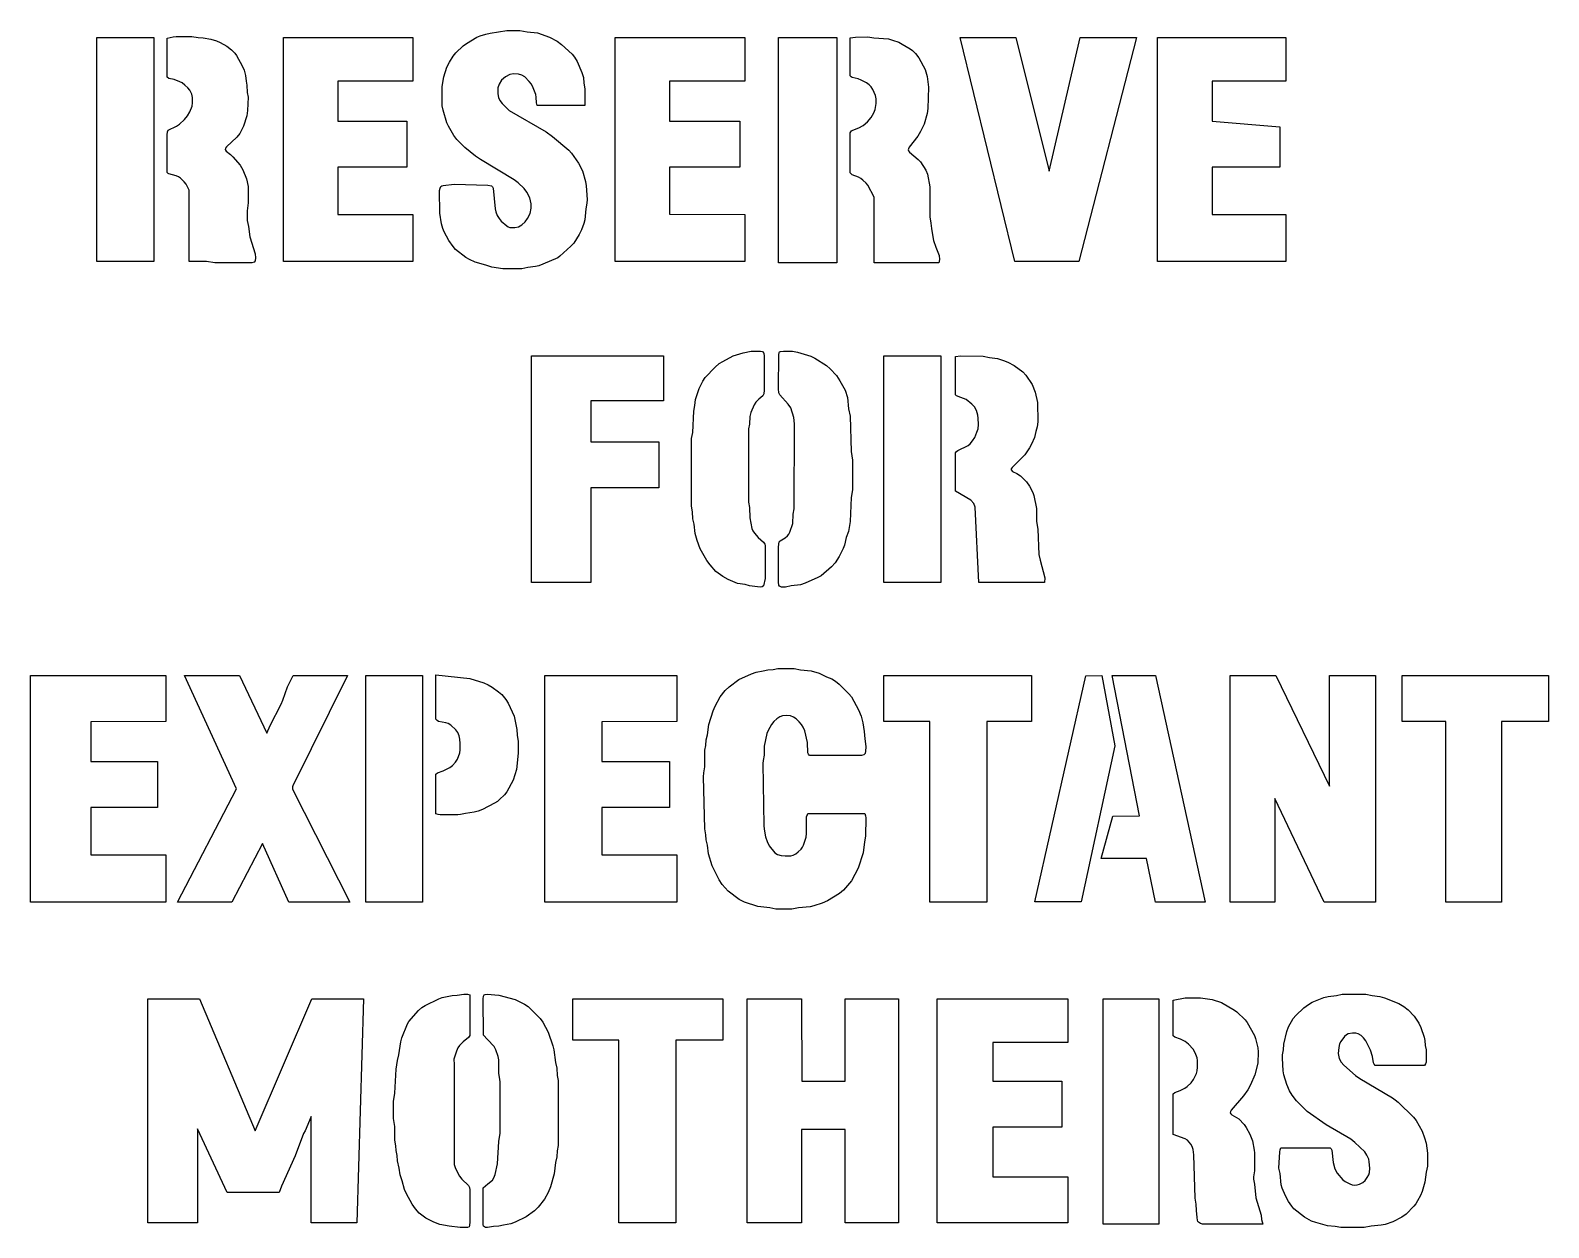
# Model space of a CAD drawing. Header units: inches. Extents: x 3 to 55, y 3 to 44.
import ezdxf

# ---------------------------------------------------------------- set-up
doc = ezdxf.new("R2010")
doc.units = ezdxf.units.IN
doc.header["$MEASUREMENT"] = 0
doc.layers.add('CUT', color=1, linetype='Continuous')

msp = doc.modelspace()

# ---------------------------------------------------------------- linework, layer by layer
at = {"layer": 'CUT'}
for points in [[(5.281, 36.083), (5.281, 43.753), (7.224, 43.753), (7.224, 36.083)], [(7.686, 42.399), (7.686, 43.737), (7.893, 43.778), (7.991, 43.792), (8.535, 43.793), (8.742, 43.759), (8.919, 43.746), (9.176, 43.702), (9.374, 43.644), (9.504, 43.585), (9.731, 43.458), (9.892, 43.33), (10, 43.218), (10.064, 43.137), (10.259, 42.785), (10.318, 42.642), (10.368, 42.454), (10.389, 42.264), (10.417, 42.12), (10.427, 41.877), (10.454, 41.708), (10.432, 41.256), (10.411, 41.077), (10.303, 40.716), (10.17, 40.465), (10.074, 40.344), (9.715, 40.008), (9.68, 39.963), (9.669, 39.917), (9.705, 39.858), (9.857, 39.744), (9.933, 39.674), (10.189, 39.381), (10.276, 39.223), (10.407, 38.913), (10.455, 38.657), (10.464, 38.544), (10.462, 38.09), (10.424, 37.82), (10.427, 37.484), (10.471, 37.278), (10.518, 36.931), (10.7, 36.35), (10.712, 36.209), (10.701, 36.104), (10.666, 36.061), (10.58, 36.043), (9.32, 36.042), (9.037, 36.081), (8.678, 36.082), (8.438, 36.085), (8.438, 38.527), (8.387, 38.637), (8.333, 38.738), (8.267, 38.817), (8.147, 38.934), (8.074, 38.984), (7.992, 39.02), (7.742, 39.082), (7.718, 39.098), (7.686, 39.13), (7.686, 40.418), (7.694, 40.527), (7.722, 40.58), (8.006, 40.722), (8.104, 40.783), (8.284, 40.951), (8.384, 41.069), (8.456, 41.205), (8.538, 41.409), (8.555, 41.522), (8.552, 41.703), (8.526, 41.814), (8.458, 41.952), (8.397, 42.033), (8.291, 42.128), (8.198, 42.198), (8.119, 42.24), (7.925, 42.313), (7.748, 42.355)], [(16.104, 36.083), (11.667, 36.083), (11.667, 43.753), (16.104, 43.753), (16.104, 42.261), (13.533, 42.256), (13.533, 40.892), (15.896, 40.892), (15.896, 39.317), (13.533, 39.317), (13.534, 37.7), (16.104, 37.7)], [(17.105, 42.081), (17.164, 42.414), (17.263, 42.736), (17.35, 42.91), (17.476, 43.122), (17.57, 43.228), (17.82, 43.473), (17.936, 43.556), (18.295, 43.764), (18.402, 43.81), (18.601, 43.872), (18.751, 43.909), (19.316, 43.996), (19.768, 44), (20.012, 43.954), (20.372, 43.911), (20.776, 43.771), (21.04, 43.632), (21.196, 43.518), (21.558, 43.183), (21.638, 43.081), (21.728, 42.938), (21.885, 42.554), (21.94, 42.382), (21.957, 42.192), (21.99, 41.997), (21.985, 41.431), (20.363, 41.431), (20.339, 41.519), (20.329, 41.707), (20.311, 41.807), (20.223, 42.037), (20.168, 42.153), (20.089, 42.254), (19.93, 42.405), (19.832, 42.466), (19.724, 42.501), (19.544, 42.508), (19.42, 42.489), (19.278, 42.406), (19.141, 42.291), (19.061, 42.16), (19.016, 42.028), (19.008, 41.823), (19.031, 41.699), (19.083, 41.597), (19.158, 41.492), (19.303, 41.343), (19.401, 41.26), (20.67, 40.522), (20.88, 40.369), (21.438, 39.902), (21.529, 39.793), (21.77, 39.455), (21.905, 39.189), (22.015, 38.829), (22.038, 38.676), (22.065, 38.208), (22.064, 38.081), (22.027, 37.887), (21.988, 37.513), (21.956, 37.388), (21.881, 37.167), (21.799, 37.006), (21.612, 36.71), (21.513, 36.608), (21.139, 36.265), (21.067, 36.212), (20.987, 36.171), (20.41, 35.936), (20.297, 35.911), (20.04, 35.881), (19.834, 35.838), (19.186, 35.837), (18.802, 35.89), (18.597, 35.963), (18.234, 36.059), (18.035, 36.154), (17.912, 36.225), (17.566, 36.499), (17.482, 36.596), (17.328, 36.806), (17.171, 37.104), (17.128, 37.212), (17.081, 37.374), (17.019, 37.745), (17.018, 38.511), (17.03, 38.596), (17.061, 38.654), (17.096, 38.678), (17.14, 38.689), (17.51, 38.732), (18.666, 38.7), (18.793, 38.679), (18.828, 38.645), (18.846, 38.593), (18.921, 37.885), (18.945, 37.786), (18.992, 37.665), (19.052, 37.552), (19.128, 37.466), (19.314, 37.306), (19.367, 37.273), (19.424, 37.254), (19.589, 37.247), (19.713, 37.272), (19.836, 37.339), (19.949, 37.444), (20.032, 37.558), (20.113, 37.734), (20.147, 37.911), (20.15, 38.06), (20.102, 38.263), (20, 38.457), (19.907, 38.58), (19.704, 38.781), (19.569, 38.88), (18.412, 39.582), (18.25, 39.69), (17.877, 39.992), (17.602, 40.268), (17.503, 40.403), (17.319, 40.717), (17.263, 40.834), (17.134, 41.269), (17.104, 41.421)], [(27.466, 43.753), (27.466, 42.261), (24.895, 42.261), (24.895, 40.892), (27.3, 40.892), (27.3, 40.77), (27.3, 39.321), (25.104, 39.317), (25.016, 39.313), (24.895, 39.316), (24.895, 37.704), (27.466, 37.699), (27.466, 36.083), (23.029, 36.083), (23.029, 43.753)], [(30.617, 36.042), (28.627, 36.042), (28.627, 43.753), (30.617, 43.753)], [(31.902, 36.042), (31.902, 38.289), (31.681, 38.694), (31.625, 38.763), (31.515, 38.873), (31.445, 38.928), (31.365, 38.968), (31.151, 39.049), (31.108, 39.083), (31.073, 39.12), (31.073, 40.358), (31.083, 40.494), (31.121, 40.556), (31.17, 40.584), (31.374, 40.657), (31.52, 40.741), (31.668, 40.866), (31.795, 41.012), (31.893, 41.179), (31.937, 41.286), (31.966, 41.49), (31.973, 41.656), (31.945, 41.766), (31.85, 41.979), (31.796, 42.066), (31.726, 42.14), (31.632, 42.207), (31.459, 42.295), (31.351, 42.337), (31.144, 42.384), (31.109, 42.406), (31.073, 42.44), (31.073, 43.745), (31.256, 43.764), (31.681, 43.784), (31.888, 43.747), (32.391, 43.705), (32.529, 43.668), (32.749, 43.591), (32.864, 43.532), (33.131, 43.37), (33.213, 43.308), (33.316, 43.21), (33.434, 43.057), (33.645, 42.655), (33.713, 42.419), (33.761, 42.059), (33.733, 41.321), (33.714, 41.154), (33.607, 40.793), (33.486, 40.535), (33.392, 40.38), (33.102, 39.998), (33.073, 39.948), (33.065, 39.909), (33.075, 39.873), (33.109, 39.83), (33.406, 39.582), (33.486, 39.498), (33.664, 39.213), (33.725, 39.072), (33.808, 38.638), (33.812, 37.612), (33.846, 37.393), (33.858, 37.216), (33.906, 36.933), (33.937, 36.808), (34.011, 36.572), (34.128, 36.287), (34.138, 36.15), (34.111, 36.042)], [(37.899, 39.183), (38.958, 43.753), (40.89, 43.753), (38.908, 36.083), (36.72, 36.083), (34.845, 43.753), (36.747, 43.753)], [(46.002, 36.083), (41.606, 36.083), (41.606, 43.753), (46.002, 43.753), (46.002, 42.261), (43.472, 42.256), (43.472, 40.892), (45.794, 40.697), (45.794, 39.317), (43.472, 39.317), (43.472, 37.7), (46.002, 37.7)], [(20.167, 25.096), (20.167, 32.849), (24.687, 32.849), (24.687, 31.316), (22.199, 31.312), (22.199, 29.906), (24.522, 29.906), (24.522, 28.33), (22.199, 28.33), (22.199, 25.096)], [(25.943, 26.248), (25.841, 26.529), (25.77, 26.765), (25.73, 27.086), (25.689, 27.267), (25.678, 27.51), (25.645, 27.704), (25.642, 29.913), (25.649, 30.027), (25.687, 30.234), (25.721, 30.96), (25.758, 31.155), (25.782, 31.357), (25.902, 31.741), (26.036, 31.992), (26.114, 32.111), (26.459, 32.464), (26.592, 32.587), (26.712, 32.663), (27.067, 32.851), (27.418, 32.958), (27.686, 33.009), (28.006, 33.013), (28.063, 33.004), (28.096, 32.986), (28.122, 32.934), (28.129, 32.849), (28.129, 31.68), (28.121, 31.555), (28.088, 31.487), (27.945, 31.376), (27.851, 31.272), (27.793, 31.171), (27.676, 30.911), (27.638, 30.776), (27.627, 30.519), (27.597, 30.35), (27.591, 30.249), (27.591, 27.948), (27.596, 27.846), (27.628, 27.664), (27.639, 27.304), (27.711, 26.946), (27.742, 26.864), (27.8, 26.781), (27.928, 26.635), (28.113, 26.468), (28.151, 26.4), (28.164, 26.363), (28.168, 26.329), (28.164, 25.232), (28.111, 24.979), (28.068, 24.944), (27.99, 24.933), (27.634, 24.98), (27.477, 25.019), (27.223, 25.063), (26.901, 25.199), (26.718, 25.296), (26.478, 25.473), (26.279, 25.694), (26.174, 25.842)], [(29.112, 27.113), (29.129, 27.434), (29.162, 27.616), (29.166, 30.514), (29.162, 30.644), (29.147, 30.746), (29.042, 31.078), (28.955, 31.204), (28.67, 31.514), (28.636, 31.586), (28.627, 31.723), (28.629, 32.892), (28.645, 32.967), (28.663, 32.988), (28.697, 33.005), (28.792, 33.015), (29.103, 33.013), (29.269, 32.985), (29.729, 32.848), (29.866, 32.775), (30.262, 32.527), (30.397, 32.406), (30.611, 32.18), (30.729, 31.994), (30.906, 31.677), (30.985, 31.43), (31.025, 31.044), (31.075, 30.787), (31.112, 29.579), (31.155, 29.283), (31.154, 28.27), (31.111, 28), (31.075, 27.182), (31.017, 26.838), (30.944, 26.633), (30.879, 26.368), (30.842, 26.258), (30.703, 25.979), (30.56, 25.762), (30.437, 25.63), (30.086, 25.321), (29.974, 25.259), (29.533, 25.066), (29.374, 25.015), (29.053, 24.978), (28.859, 24.937), (28.723, 24.935), (28.658, 24.962), (28.636, 25.004), (28.627, 25.1), (28.627, 26.309), (28.647, 26.485), (28.683, 26.522), (28.854, 26.627), (28.932, 26.692), (28.98, 26.751), (29.017, 26.818)], [(32.234, 32.849), (34.183, 32.849), (34.183, 25.096), (32.234, 25.096)], [(35.183, 29.841), (35.268, 29.939), (35.347, 30.056), (35.421, 30.235), (35.457, 30.359), (35.468, 30.5), (35.467, 30.721), (35.455, 30.822), (35.399, 30.98), (35.331, 31.103), (35.243, 31.196), (35.055, 31.354), (34.863, 31.423), (34.716, 31.481), (34.681, 31.52), (34.681, 32.835), (34.853, 32.849), (35.631, 32.846), (35.85, 32.8), (36.119, 32.762), (36.33, 32.699), (36.473, 32.637), (36.692, 32.524), (36.986, 32.31), (37.1, 32.188), (37.308, 31.877), (37.416, 31.609), (37.495, 31.252), (37.5, 30.591), (37.485, 30.425), (37.436, 30.265), (37.388, 30.054), (37.29, 29.828), (37.224, 29.702), (37.059, 29.469), (36.625, 29.025), (36.596, 28.98), (36.593, 28.945), (36.632, 28.894), (36.786, 28.822), (36.906, 28.746), (37.121, 28.54), (37.221, 28.391), (37.331, 28.17), (37.368, 28.074), (37.456, 27.627), (37.462, 27.187), (37.505, 26.917), (37.543, 26.048), (37.589, 25.854), (37.748, 25.256), (37.738, 25.096), (35.487, 25.096), (35.356, 27.676), (35.31, 27.802), (35.205, 27.914), (34.681, 28.215), (34.681, 29.529), (34.725, 29.575), (34.771, 29.611), (35.116, 29.783)], [(7.644, 15.768), (7.644, 14.151), (3, 14.151), (3, 21.904), (7.644, 21.904), (7.644, 20.33), (5.073, 20.323), (5.076, 18.961), (7.354, 18.957), (7.354, 17.385), (5.073, 17.385), (5.073, 15.768)], [(11.983, 18.092), (11.98, 18.059), (11.983, 18.025), (11.995, 17.992), (13.944, 14.151), (11.849, 14.151), (10.95, 16.158), (9.903, 14.151), (8.034, 14.151), (10.058, 18.03), (8.281, 21.904), (10.164, 21.904), (11.099, 19.935), (11.208, 20.199), (11.589, 20.927), (11.646, 21.058), (11.81, 21.523), (12.003, 21.904), (13.863, 21.904), (11.995, 18.126)], [(14.486, 14.151), (14.486, 21.904), (16.435, 21.904), (16.435, 14.151)], [(17.572, 20.051), (17.398, 20.205), (17.315, 20.262), (17.233, 20.291), (16.982, 20.333), (16.935, 20.362), (16.892, 20.407), (16.892, 21.932), (18.056, 21.803), (18.527, 21.659), (18.681, 21.59), (18.817, 21.513), (19.037, 21.352), (19.144, 21.259), (19.288, 21.091), (19.37, 20.961), (19.572, 20.511), (19.664, 20.063), (19.674, 19.86), (19.709, 19.653), (19.711, 19.251), (19.647, 18.686), (19.534, 18.327), (19.317, 17.928), (19.238, 17.826), (19.073, 17.661), (18.994, 17.594), (18.895, 17.533), (18.482, 17.314), (18.336, 17.259), (18.199, 17.222), (17.903, 17.186), (17.733, 17.147), (17.646, 17.138), (17.036, 17.137), (16.966, 17.145), (16.892, 17.167), (16.892, 18.528), (16.949, 18.576), (17.133, 18.64), (17.366, 18.752), (17.457, 18.823), (17.563, 18.935), (17.626, 19.046), (17.704, 19.265), (17.718, 19.366), (17.721, 19.574), (17.714, 19.729), (17.688, 19.842), (17.641, 19.96)], [(25.144, 21.904), (25.144, 20.33), (22.573, 20.324), (22.572, 18.961), (24.895, 18.961), (24.895, 17.385), (22.573, 17.385), (22.574, 15.767), (25.144, 15.767), (25.144, 14.151), (20.624, 14.151), (20.624, 21.904)], [(28.309, 16.07), (28.493, 15.839), (28.589, 15.778), (28.71, 15.739), (28.851, 15.727), (29.044, 15.734), (29.129, 15.756), (29.22, 15.802), (29.301, 15.865), (29.401, 15.966), (29.446, 16.028), (29.48, 16.096), (29.566, 16.367), (29.58, 16.495), (29.583, 17.064), (29.611, 17.143), (29.626, 17.178), (31.583, 17.178), (31.604, 17.102), (31.612, 17.031), (31.607, 16.41), (31.565, 16.217), (31.519, 15.831), (31.356, 15.311), (31.121, 14.878), (30.852, 14.562), (30.716, 14.444), (30.307, 14.192), (30.117, 14.109), (29.833, 14.016), (29.707, 13.986), (29.307, 13.95), (29.076, 13.905), (28.533, 13.907), (28.326, 13.949), (27.915, 13.995), (27.46, 14.151), (27.365, 14.191), (27.276, 14.242), (26.9, 14.52), (26.692, 14.751), (26.587, 14.914), (26.353, 15.392), (26.229, 15.802), (26.187, 16.097), (26.146, 16.278), (26.133, 16.455), (26.097, 16.662), (26.06, 18.442), (26.063, 18.57), (26.095, 18.777), (26.102, 19.346), (26.133, 19.516), (26.147, 19.705), (26.186, 19.874), (26.235, 20.233), (26.388, 20.702), (26.45, 20.858), (26.628, 21.176), (26.796, 21.389), (26.937, 21.523), (27.267, 21.775), (27.693, 21.966), (27.864, 22.026), (28.093, 22.063), (28.261, 22.104), (28.438, 22.117), (28.595, 22.146), (28.684, 22.152), (29.163, 22.15), (29.382, 22.105), (29.742, 22.065), (30.016, 21.987), (30.27, 21.858), (30.445, 21.789), (30.577, 21.709), (30.698, 21.613), (31.03, 21.283), (31.121, 21.175), (31.366, 20.731), (31.449, 20.514), (31.513, 20.289), (31.563, 19.993), (31.575, 19.738), (31.606, 19.569), (31.612, 19.468), (31.608, 19.313), (31.586, 19.234), (31.541, 19.19), (31.463, 19.168), (29.683, 19.168), (29.646, 19.208), (29.628, 19.255), (29.615, 19.611), (29.522, 20.018), (29.469, 20.136), (29.41, 20.235), (29.335, 20.324), (29.232, 20.422), (29.136, 20.485), (29.029, 20.524), (28.889, 20.535), (28.762, 20.524), (28.666, 20.49), (28.569, 20.428), (28.466, 20.33), (28.389, 20.227), (28.274, 20.024), (28.226, 19.919), (28.132, 19.487), (28.127, 19.177), (28.096, 18.995), (28.091, 18.894), (28.126, 16.775), (28.135, 16.648), (28.183, 16.378), (28.23, 16.218)], [(32.234, 20.329), (32.234, 21.904), (37.293, 21.904), (37.293, 20.329), (35.759, 20.329), (35.759, 14.151), (33.81, 14.151), (33.81, 20.329)], [(37.403, 14.152), (39.147, 21.896), (39.701, 21.908), (40.147, 19.494), (38.985, 14.155)], [(41.537, 21.904), (43.232, 14.151), (41.533, 14.151), (41.224, 15.644), (39.672, 15.644), (40.071, 17.091), (40.988, 17.101), (40.051, 21.904)], [(44.094, 14.151), (44.094, 21.904), (45.658, 21.904), (47.494, 18.116), (47.494, 21.904), (49.07, 21.904), (49.07, 14.151), (47.309, 14.151), (45.628, 17.695), (45.628, 14.151)], [(49.982, 21.904), (55, 21.904), (55, 20.329), (53.383, 20.329), (53.383, 14.151), (51.475, 14.151), (51.475, 20.329), (49.982, 20.329)], [(15.523, 8.431), (15.574, 8.724), (15.62, 8.918), (15.684, 9.368), (15.722, 9.505), (15.912, 9.975), (15.962, 10.064), (16.291, 10.431), (16.403, 10.537), (16.525, 10.609), (16.991, 10.84), (17.1, 10.877), (17.446, 10.952), (17.623, 10.965), (17.842, 10.999), (17.966, 10.994), (18.053, 10.971), (18.053, 9.578), (18.01, 9.512), (17.828, 9.365), (17.701, 9.236), (17.641, 9.153), (17.596, 9.048), (17.502, 8.764), (17.513, 8.587), (17.513, 5.159), (17.559, 5.025), (17.694, 4.759), (17.772, 4.658), (18.005, 4.438), (18.038, 4.375), (18.051, 4.29), (18.053, 3.198), (18.045, 3.076), (18.024, 3.032), (17.972, 3.006), (17.719, 3), (17.349, 3.048), (17.029, 3.107), (16.822, 3.182), (16.544, 3.323), (16.321, 3.5), (16.186, 3.639), (16.076, 3.799), (15.884, 4.154), (15.815, 4.306), (15.738, 4.608), (15.665, 4.813), (15.636, 5.041), (15.573, 5.291), (15.559, 5.47), (15.528, 5.639), (15.517, 5.803), (15.484, 5.998), (15.479, 6.464), (15.441, 6.734), (15.442, 7.319), (15.486, 7.602)], [(19.044, 5.944), (19.088, 6.24), (19.089, 7.981), (19.083, 8.083), (19.05, 8.278), (19.041, 8.744), (19.018, 8.857), (18.946, 9.093), (18.89, 9.207), (18.657, 9.443), (18.515, 9.589), (18.509, 10.832), (18.518, 10.927), (18.54, 10.968), (18.573, 10.985), (18.641, 10.99), (19.04, 10.962), (19.609, 10.816), (19.919, 10.653), (20.049, 10.57), (20.464, 10.16), (20.552, 10.032), (20.735, 9.689), (20.896, 9.222), (20.925, 9.083), (20.985, 8.659), (21.031, 8.465), (21.043, 8.21), (21.074, 8.04), (21.079, 7.939), (21.075, 5.808), (21.043, 5.627), (21.032, 5.423), (20.991, 5.229), (20.944, 4.843), (20.81, 4.396), (20.729, 4.205), (20.606, 3.976), (20.395, 3.696), (20.262, 3.575), (19.98, 3.367), (19.605, 3.189), (19.46, 3.132), (19.207, 3.088), (19.05, 3.049), (18.861, 3.035), (18.655, 3.002), (18.585, 3.007), (18.549, 3.023), (18.525, 3.051), (18.512, 3.103), (18.512, 4.363), (18.667, 4.498), (18.827, 4.63), (18.875, 4.705), (18.923, 4.823), (19.004, 5.18)], [(47.83, 8.797), (47.898, 8.662), (47.987, 8.569), (48.38, 8.21), (48.53, 8.108), (49.648, 7.443), (49.744, 7.377), (49.841, 7.292), (50.377, 6.781), (50.459, 6.665), (50.666, 6.305), (50.754, 6.075), (50.804, 5.888), (50.851, 5.554), (50.849, 5.102), (50.805, 4.895), (50.762, 4.561), (50.668, 4.237), (50.614, 4.106), (50.508, 3.912), (50.447, 3.813), (50.382, 3.732), (50.115, 3.466), (49.969, 3.361), (49.659, 3.198), (49.401, 3.11), (49.262, 3.08), (48.927, 3.047), (48.682, 3.001), (47.878, 3.001), (47.684, 3.035), (47.429, 3.061), (47.029, 3.174), (46.882, 3.225), (46.642, 3.354), (46.278, 3.646), (46.201, 3.733), (46.088, 3.892), (45.987, 4.087), (45.878, 4.351), (45.843, 4.462), (45.801, 4.848), (45.763, 5.042), (45.788, 5.596), (45.8, 5.665), (45.826, 5.735), (47.517, 5.735), (47.557, 5.695), (47.578, 5.648), (47.621, 5.227), (47.682, 5.016), (47.762, 4.869), (47.947, 4.638), (48.03, 4.579), (48.191, 4.497), (48.275, 4.467), (48.35, 4.455), (48.437, 4.462), (48.522, 4.49), (48.636, 4.549), (48.713, 4.613), (48.79, 4.715), (48.838, 4.805), (48.86, 4.889), (48.875, 5.039), (48.859, 5.256), (48.842, 5.343), (48.779, 5.484), (48.707, 5.59), (48.367, 5.91), (48.228, 6.026), (47.375, 6.523), (46.727, 6.98), (46.549, 7.165), (46.36, 7.34), (46.213, 7.538), (46.127, 7.683), (46.032, 7.896), (45.932, 8.232), (45.913, 8.373), (45.887, 8.801), (45.887, 8.915), (45.915, 9.085), (45.926, 9.288), (46.03, 9.721), (46.089, 9.878), (46.251, 10.158), (46.345, 10.265), (46.614, 10.528), (46.772, 10.642), (46.906, 10.719), (47.305, 10.876), (47.454, 10.918), (47.737, 10.953), (47.931, 10.995), (48.098, 11), (48.734, 10.997), (48.952, 10.952), (49.222, 10.92), (49.384, 10.874), (49.865, 10.679), (50.043, 10.573), (50.186, 10.462), (50.393, 10.247), (50.556, 9.997), (50.624, 9.858), (50.736, 9.526), (50.762, 9.413), (50.776, 9.234), (50.804, 9.09), (50.811, 8.989), (50.805, 8.668), (50.788, 8.614), (50.752, 8.554), (49.061, 8.554), (49.026, 8.594), (49, 8.64), (48.967, 8.864), (48.904, 9.075), (48.734, 9.395), (48.659, 9.499), (48.574, 9.577), (48.475, 9.635), (48.391, 9.658), (48.277, 9.657), (48.139, 9.633), (48.073, 9.603), (48.011, 9.543), (47.887, 9.378), (47.839, 9.289), (47.812, 9.165), (47.796, 8.959)], [(12.62, 3.165), (12.62, 6.808), (12.41, 6.311), (12.356, 6.223), (12.067, 5.458), (11.601, 4.417), (11.518, 4.201), (9.74, 4.201), (8.722, 6.388), (8.722, 3.165), (7.022, 3.165), (7.022, 10.835), (8.796, 10.835), (10.699, 6.317), (12.638, 10.835), (14.404, 10.835), (14.18, 3.165)], [(26.719, 9.425), (25.102, 9.425), (25.102, 3.165), (23.153, 3.165), (23.153, 9.425), (21.577, 9.425), (21.577, 10.835), (26.719, 10.835)], [(30.907, 10.835), (32.732, 10.835), (32.732, 3.165), (30.908, 3.165), (30.904, 6.357), (29.415, 6.357), (29.415, 3.165), (27.549, 3.165), (27.549, 10.835), (29.414, 10.835), (29.418, 8.016), (30.907, 8.015)], [(38.33, 8.015), (38.33, 6.44), (35.967, 6.44), (35.968, 4.74), (38.537, 4.74), (38.537, 3.165), (34.059, 3.165), (34.059, 10.835), (38.537, 10.835), (38.537, 9.343), (35.967, 9.338), (35.966, 8.015)], [(39.74, 10.835), (41.648, 10.835), (41.648, 3.123), (39.74, 3.123)], [(42.625, 7.834), (42.753, 7.963), (42.836, 8.077), (42.935, 8.273), (42.965, 8.37), (42.974, 8.498), (42.972, 8.719), (42.958, 8.82), (42.894, 8.989), (42.823, 9.11), (42.663, 9.28), (42.556, 9.372), (42.396, 9.453), (42.2, 9.521), (42.145, 9.57), (42.145, 10.791), (42.557, 10.872), (43.075, 10.874), (43.472, 10.816), (43.791, 10.709), (44.242, 10.452), (44.325, 10.391), (44.603, 10.117), (44.677, 10.028), (44.921, 9.585), (44.963, 9.477), (45.035, 9.156), (45.047, 9.018), (45.041, 8.629), (44.943, 8.232), (44.793, 7.888), (44.697, 7.718), (44.554, 7.518), (44.132, 7.026), (44.103, 6.977), (44.097, 6.93), (44.113, 6.895), (44.146, 6.865), (44.313, 6.776), (44.386, 6.724), (44.576, 6.53), (44.64, 6.433), (44.766, 6.206), (44.855, 5.977), (44.914, 5.656), (44.923, 5.556), (44.922, 4.945), (44.891, 4.738), (44.891, 4.665), (44.928, 4.484), (44.976, 4.02), (45.16, 3.425), (45.17, 3.282), (45.206, 3.123), (43.148, 3.123), (43.11, 3.128), (43.073, 3.14), (43.039, 3.159), (43.01, 3.185), (42.986, 3.215), (42.969, 3.25), (42.961, 3.349), (42.941, 3.586), (42.928, 3.802), (42.891, 4.009), (42.852, 5.49), (42.824, 5.681), (42.791, 5.779), (42.751, 5.858), (42.63, 5.99), (42.557, 6.042), (42.145, 6.191), (42.145, 7.579), (42.199, 7.629), (42.382, 7.691), (42.544, 7.771)]]:
    msp.add_lwpolyline(points, close=True, dxfattribs=at)

doc.saveas('drawing.dxf')
